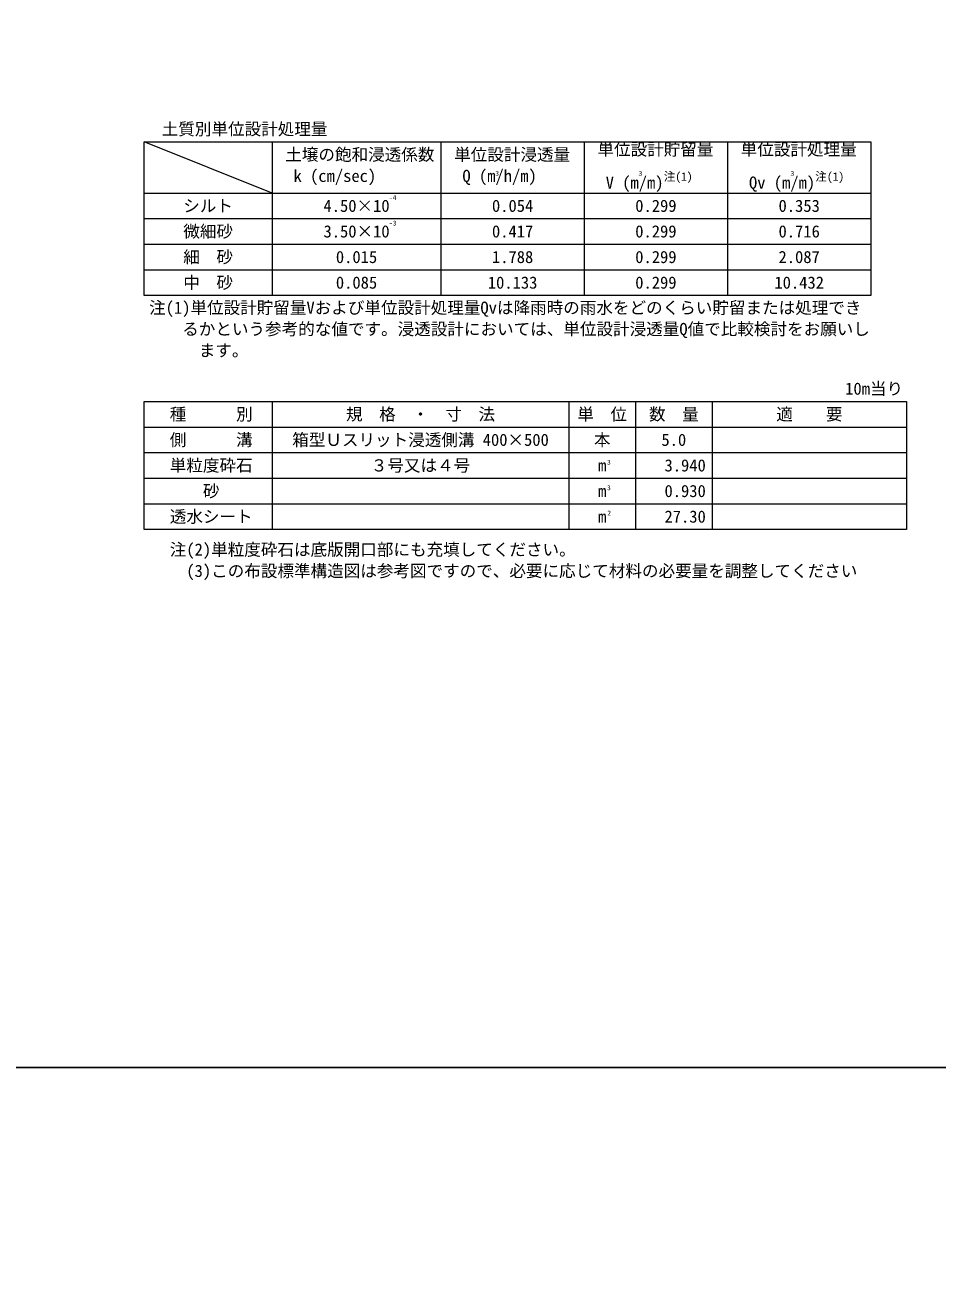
# Model space of a CAD drawing. Units: millimetres at full size, sheet at 1:20; details may follow other scales. Extents: x 0 to 23340, y -4498 to 8520.
# Drawn here: x 13397 to 15180, y 2439 to 4877 of the extents above; entities that cross this region are included whole.
import ezdxf
from ezdxf.enums import TextEntityAlignment as Align

# ---------------------------------------------------------------- set-up
doc = ezdxf.new("R2010")
doc.units = ezdxf.units.MM
doc.header["$LTSCALE"] = 20
doc.layers.add('0_2', color=7, linetype='Continuous', lineweight=13)
doc.layers.add('TITLE', color=7, linetype='Continuous', lineweight=13)
doc.styles.add('ＭＳ ゴシック', font='')
doc.styles.get('ＭＳ ゴシック').set_extended_font_data('MS Gothic')

msp = doc.modelspace()

# ---------------------------------------------------------------- linework, layer by layer
at = {"layer": 'TITLE'}
for p, q in [((13880.24, 4548.85), (13630.24, 4648.85)), ((13880.24, 4648.85), (13880.24, 4348.85)), ((14210.24, 4648.85), (14210.24, 4348.85)), ((14490.24, 4648.85), (14490.24, 4348.85)), ((14770.24, 4648.85), (14770.24, 4348.85)), ((13630.24, 4548.85), (15050.24, 4548.85)), ((13630.24, 4498.85), (15050.24, 4498.85)), ((13630.24, 4448.85), (15050.24, 4448.85)), ((13630.24, 4398.85), (15050.24, 4398.85)), ((13880.24, 4141.63), (13880.24, 3891.63)), ((14460.24, 4141.63), (14460.24, 3891.63)), ((14590.24, 4141.63), (14590.24, 3891.63)), ((14740.24, 4141.63), (14740.24, 3891.63)), ((13630.24, 4091.63), (15120.18, 4091.63)), ((13630.24, 4041.63), (15120.18, 4041.63)), ((13630.24, 3991.63), (15120.18, 3991.63)), ((13630.24, 3941.63), (15120.18, 3941.63))]:
    msp.add_line(p, q, dxfattribs=at)
at = {"layer": 'TITLE', "color": 2}
for points in [[(11670, 2840), (15560, 2840), (15560, 5680), (11670, 5680)], [(11670, 0), (15560, 0), (15560, 2840), (11670, 2840)]]:
    msp.add_lwpolyline(points, close=True, dxfattribs=at)
at = {"layer": 'TITLE'}
for points in [[(13630.24, 4648.85), (15050.24, 4648.85), (15050.24, 4348.85), (13630.24, 4348.85)], [(13630.24, 4141.63), (15120.18, 4141.63), (15120.18, 3891.63), (13630.24, 3891.63)]]:
    msp.add_lwpolyline(points, close=True, dxfattribs=at)

# ---------------------------------------------------------------- texts
at = {"layer": '0_2', "style": 'ＭＳ ゴシック'}
for s, p in [('注(1)単位設計貯留量Vおよび単位設計処理量Qvは降雨時の雨水をどのくらい貯留または処理でき', (13639.84, 4336.66)), ('\u3000\u3000るかという参考的な値です。浸透設計においては、単位設計浸透量Q値で比較検討をお願いし', (13639.84, 4294.99)), ('\u3000\u3000\u3000ます。', (13639.84, 4253.32))]:
    msp.add_text(s, height=23.74, dxfattribs=at).set_placement(p, align=Align.TOP_LEFT)
at = {"layer": 'TITLE', "style": 'ＭＳ ゴシック'}
for s, p in [('土質別単位設計処理量', (13664.56, 4673.85)), ('種\u3000\u3000\u3000別', (13680.24, 4116.63)), ('側\u3000\u3000\u3000溝', (13680.24, 4066.63)), ('単粒度砕石', (13680.24, 4016.63)), ('透水シート', (13680.24, 3916.63))]:
    msp.add_text(s, height=23.74, dxfattribs=at).set_placement(p, align=Align.MIDDLE_LEFT)
for s, p in [('土壌の飽和浸透係数', (13905.96, 4635.87)), ('単位設計浸透量', (14235.96, 4635.87)), (' k (cm/sec)', (13905.96, 4594.2)), (' Q (m/h/m)', (14235.96, 4594.2)), ('注(2)単粒度砕石は底版開口部にも充填してください。', (13680.24, 3864.09)), ('\u3000(3)この布設標準構造図は参考図ですので、必要に応じて材料の必要量を調整してください', (13680.24, 3822.43))]:
    msp.add_text(s, height=23.74, dxfattribs=at).set_placement(p, align=Align.TOP_LEFT)
for s, height, p in [('単位設計貯留量', 23.74, (14515.96, 4615.11)), ('単位設計処理量', 23.74, (14795.96, 4615.11)), ('注(1)', 16.61, (14645.46, 4567.71)), ('注(1)', 16.61, (14941.64, 4567.71)), (' V (m/m)', 23.74, (14515.96, 4550.21)), (' Qv (m/m)', 23.74, (14795.96, 4550.21)), ('2', 9.49, (14535.31, 3916.05))]:
    msp.add_text(s, height=height, dxfattribs=at).set_placement(p, align=Align.BOTTOM_LEFT)
for s, height, p in [('3', 9.49, (14320.06, 4587.33)), ('3', 9.49, (14600.06, 4587.33)), ('3', 9.49, (14896.99, 4587.33)), ('シルト', 23.74, (13755.24, 4523.85)), ('-4', 9.494, (14115.85, 4540.02)), ('4.50×10', 23.74, (14045.24, 4523.85)), ('0.054', 23.74, (14350.24, 4523.85)), ('0.299', 23.74, (14630.24, 4523.85)), ('0.353', 23.74, (14910.24, 4523.85)), ('微細砂', 23.74, (13755.24, 4473.85)), ('-3', 9.494, (14115.85, 4490.02)), ('3.50×10', 23.74, (14045.24, 4473.85)), ('0.417', 23.74, (14350.24, 4473.85)), ('0.299', 23.74, (14630.24, 4473.85)), ('0.716', 23.74, (14910.24, 4473.85)), ('細\u3000砂', 23.74, (13755.24, 4423.85)), ('0.015', 23.74, (14045.24, 4423.85)), ('1.788', 23.74, (14350.24, 4423.85)), ('0.299', 23.74, (14630.24, 4423.85)), ('2.087', 23.74, (14910.24, 4423.85)), ('中\u3000砂', 23.74, (13755.24, 4373.85)), ('0.085', 23.74, (14045.24, 4373.85)), ('10.133', 23.74, (14350.24, 4373.85)), ('0.299', 23.74, (14630.24, 4373.85)), ('10.432', 23.74, (14910.24, 4373.85)), ('10m当り', 23.74, (15056.7, 4166.63)), ('規\u3000格\u3000・\u3000寸\u3000法', 23.74, (14170.24, 4116.63)), ('単\u3000位', 23.74, (14525.24, 4116.63)), ('数\u3000量', 23.74, (14665.24, 4116.63)), ('適\u3000\u3000要', 23.74, (14930.21, 4116.63)), ('箱型Ｕスリット浸透側溝 400×500', 23.74, (14170.24, 4066.63)), ('本', 23.74, (14525.24, 4066.63)), ('5.0', 23.74, (14665.24, 4066.63)), ('３号又は４号', 23.74, (14170.24, 4016.63)), ('3', 9.49, (14538.45, 4022.87)), ('m', 23.74, (14525.24, 4016.63)), ('砂', 23.74, (13761.25, 3966.63)), ('3', 9.49, (14538.45, 3972.87)), ('m', 23.74, (14525.24, 3966.63)), ('m', 23.74, (14525.24, 3916.63))]:
    msp.add_text(s, height=height, dxfattribs=at).set_placement(p, align=Align.MIDDLE_CENTER)
for s, p in [('3.940', (14727.77, 4016.63)), ('0.930', (14727.77, 3966.63)), ('27.30', (14727.77, 3916.63))]:
    msp.add_text(s, height=23.74, dxfattribs=at).set_placement(p, align=Align.MIDDLE_RIGHT)

doc.saveas('drawing.dxf')
